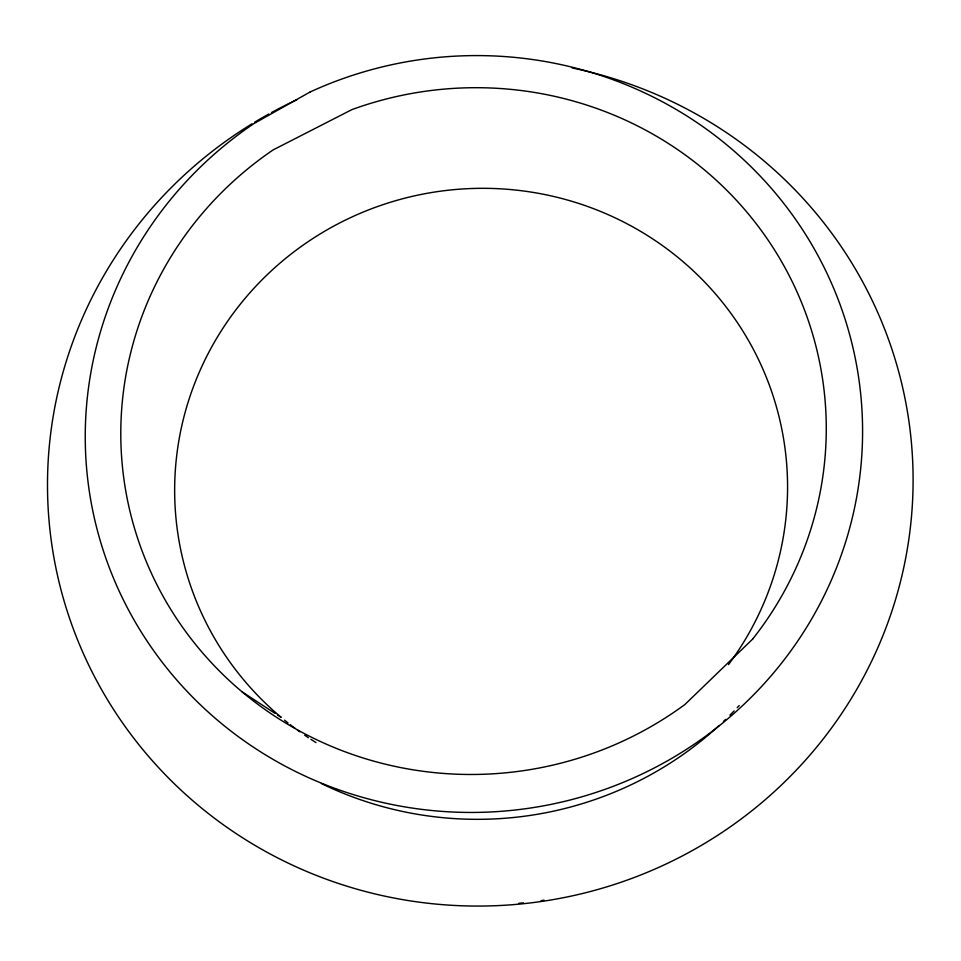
<?xml version="1.0" encoding="UTF-8"?>
<svg xmlns="http://www.w3.org/2000/svg" width="961" height="961" viewBox="0 0 961 961"><rect width="100%" height="100%" fill="white"/><g stroke="black" fill="none" stroke-linecap="round" stroke-linejoin="round"><path stroke-width="1.44" d="M242.124 691.872L275.074 713.374M277.513 714.972L281.177 717.362A306.559 300.24 -7.5 0 1 243.638 300.084A306.559 300.24 -7.5 0 1 668.46 249.992A306.559 300.24 -7.5 0 1 728.51 664.616M544.046 900.217A415.897 407.524 -7.5 0 1 541.091 900.661M523.361 902.847A415.897 407.524 -7.5 0 1 518.928 903.28M315.965 742.553A306.559 300.24 -7.5 0 1 310.92 739.345M308.421 737.712A306.559 300.24 -7.5 0 1 304.709 735.213M299.832 731.802A306.559 300.24 -7.5 0 1 297.429 730.06M295.039 728.306A306.559 300.24 -7.5 0 1 290.33 724.726M288 722.912A306.559 300.24 -7.5 0 1 284.564 720.149M739.225 705.518A351.642 343.786 -7.5 0 1 737.195 707.692M734.12 710.924A351.642 343.786 -7.5 0 1 729.928 715.176M725.663 719.369A351.642 343.786 -7.5 0 1 723.501 721.447M719.116 725.543A351.642 343.786 -7.5 0 1 321.346 783.515M572.167 67.955A432.967 423.465 -7.5 0 1 863.987 676.28A432.967 423.465 -7.5 0 1 185.893 794.615A432.967 423.465 -7.5 0 1 251.986 123.837M254.557 122.275A432.967 423.465 -7.5 0 1 268.864 113.987M271.495 112.545A432.967 423.465 -7.5 0 1 296.937 99.74M752.631 639.113L684.881 704.521A352.903 343.221 -7.5 0 1 187.131 633.551A352.903 343.221 -7.5 0 1 273.128 149.916L351.882 109.626A352.903 343.221 -7.5 0 1 758.037 226.111A352.903 343.221 -7.5 0 1 752.631 639.113M310.187 91.944L253.68 123.729A388.857 378.262 -7.5 0 0 287.351 767.298A388.857 378.262 -7.5 0 0 862.377 443.754A388.857 378.262 -7.5 0 0 310.187 91.944"/></g></svg>
